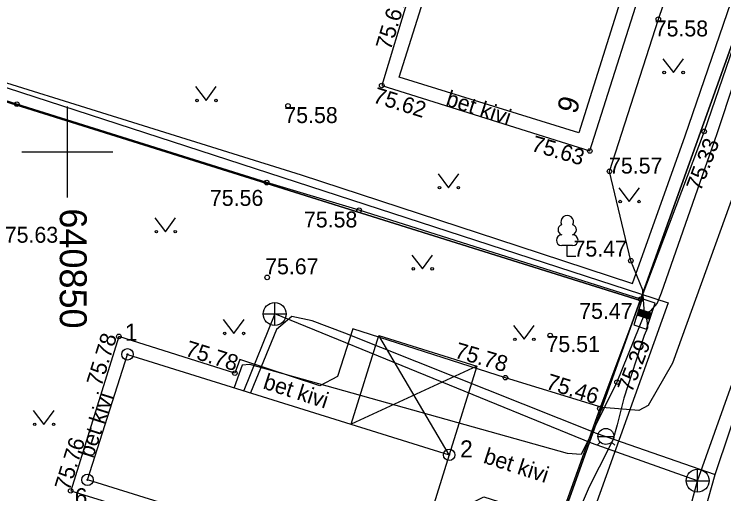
# Model space of a CAD drawing. Extents: x 640554 to 640967, y 6454407 to 6454955.
# Drawn here: x 640847.67 to 640878.81, y 6454785.01 to 6454806.04 of the extents above; entities that cross this region are included whole.
import ezdxf

# ---------------------------------------------------------------- set-up
doc = ezdxf.new("R2010")
doc.units = 0
for name, color, linetype in [('AED', 7, 'Continuous'), ('ELRAJATISMP', 7, 'Continuous'), ('HALJASTUS', 7, 'Continuous'), ('HOONE', 7, 'Continuous'), ('KKAEV', 7, 'Continuous'), ('KOORDPUNKT', 7, 'Continuous'), ('KORGUS-EH2000', 7, 'Continuous'), ('KTRASS', 7, 'Continuous'), ('MOOTPIIR', 7, 'Continuous'), ('MPKAABEL', 7, 'Continuous'), ('PIIR', 7, 'Continuous'), ('PUU', 7, 'Continuous'), ('TEE', 7, 'Continuous'), ('VKAEV', 7, 'Continuous'), ('VORK', 7, 'Continuous'), ('VTRASS', 7, 'Continuous')]:
    doc.layers.add(name, color=color, linetype=linetype)

msp = doc.modelspace()

# ---------------------------------------------------------------- linework, layer by layer
at = {"layer": 'AED'}
for p, q in [((640875.17, 6454793.545), (640873.37, 6454788.745)), ((640873.37, 6454788.745), (640871.595, 6454783.814))]:
    msp.add_line(p, q, dxfattribs=at)
msp.add_lwpolyline([(640881.788, 6454812.052), (640877.953, 6454800.901), (640875.17, 6454793.545), (640862.808, 6454797.447), (640858.751, 6454798.657), (640847.786, 6454802.099), (640837.062, 6454805.476), (640844.249, 6454825.731), (640847.12, 6454833.66)], dxfattribs=at)
at = {"layer": 'ELRAJATISMP'}
for p, q in [((640875.228, 6454793.556), (640874.858, 6454792.42)), ((640875.796, 6454793.371), (640875.228, 6454793.556)), ((640875.426, 6454792.235), (640875.796, 6454793.371)), ((640875.001, 6454792.859), (640875.569, 6454792.674)), ((640875.099, 6454793.112), (640875.015, 6454792.854)), ((640875.114, 6454793.107), (640875.03, 6454792.849)), ((640875.128, 6454793.103), (640875.044, 6454792.845)), ((640875.135, 6454793.101), (640875.051, 6454792.842)), ((640875.149, 6454793.096), (640875.065, 6454792.838)), ((640875.163, 6454793.091), (640875.079, 6454792.833)), ((640875.085, 6454793.117), (640875.653, 6454792.932)), ((640875.177, 6454793.087), (640875.093, 6454792.829)), ((640875.192, 6454793.082), (640875.108, 6454792.824)), ((640875.206, 6454793.077), (640875.122, 6454792.819)), ((640875.22, 6454793.073), (640875.136, 6454792.815)), ((640875.234, 6454793.068), (640875.15, 6454792.81)), ((640875.249, 6454793.064), (640875.165, 6454792.805)), ((640875.263, 6454793.059), (640875.179, 6454792.801)), ((640875.274, 6454793.055), (640875.19, 6454792.797)), ((640875.288, 6454793.051), (640875.204, 6454792.792)), ((640875.303, 6454793.046), (640875.219, 6454792.788)), ((640875.317, 6454793.041), (640875.233, 6454792.783)), ((640875.328, 6454793.038), (640875.244, 6454792.779)), ((640875.343, 6454793.033), (640875.259, 6454792.775)), ((640875.357, 6454793.028), (640875.273, 6454792.77)), ((640875.371, 6454793.024), (640875.287, 6454792.765)), ((640875.382, 6454793.02), (640875.298, 6454792.762)), ((640875.397, 6454793.015), (640875.313, 6454792.757)), ((640875.411, 6454793.011), (640875.327, 6454792.753)), ((640875.425, 6454793.006), (640875.341, 6454792.748)), ((640875.436, 6454793.002), (640875.352, 6454792.744)), ((640875.451, 6454792.998), (640875.367, 6454792.74)), ((640875.465, 6454792.993), (640875.381, 6454792.735)), ((640875.479, 6454792.988), (640875.395, 6454792.73)), ((640875.491, 6454792.985), (640875.407, 6454792.727)), ((640875.505, 6454792.98), (640875.421, 6454792.722)), ((640875.519, 6454792.976), (640875.435, 6454792.717)), ((640875.533, 6454792.971), (640875.449, 6454792.713)), ((640875.545, 6454792.967), (640875.461, 6454792.709)), ((640875.559, 6454792.963), (640875.475, 6454792.704)), ((640875.573, 6454792.958), (640875.489, 6454792.7)), ((640875.587, 6454792.953), (640875.503, 6454792.695)), ((640875.599, 6454792.95), (640875.515, 6454792.691)), ((640875.613, 6454792.945), (640875.529, 6454792.687)), ((640875.627, 6454792.94), (640875.543, 6454792.682)), ((640875.641, 6454792.936), (640875.557, 6454792.677)), ((640874.858, 6454792.42), (640875.426, 6454792.235))]:
    msp.add_line(p, q, dxfattribs=at)
at = {"layer": 'HALJASTUS'}
for p, q in [((640876.134, 6454804.091), (640876.598, 6454803.485)), ((640876.598, 6454803.485), (640877.043, 6454804.091)), ((640855.632, 6454802.865), (640856.096, 6454802.259)), ((640856.096, 6454802.259), (640856.541, 6454802.865)), ((640866.271, 6454799.039), (640866.735, 6454798.432)), ((640866.735, 6454798.432), (640867.18, 6454799.039)), ((640874.202, 6454798.432), (640874.665, 6454797.825)), ((640874.665, 6454797.825), (640875.111, 6454798.432)), ((640853.847, 6454797.11), (640854.31, 6454796.503)), ((640854.31, 6454796.503), (640854.756, 6454797.11)), ((640865.123, 6454795.48), (640865.586, 6454794.873)), ((640865.586, 6454794.873), (640866.032, 6454795.48)), ((640856.848, 6454792.648), (640857.311, 6454792.042)), ((640857.311, 6454792.042), (640857.757, 6454792.648)), ((640869.582, 6454792.391), (640870.045, 6454791.784)), ((640870.045, 6454791.784), (640870.491, 6454792.391)), ((640848.509, 6454788.658), (640848.972, 6454788.052)), ((640848.972, 6454788.052), (640849.418, 6454788.658))]:
    msp.add_line(p, q, dxfattribs=at)
msp.add_lwpolyline([(640883.148, 6454817.81), (640884.403, 6454821.267), (640868.965, 6454825.912), (640852.671, 6454831.265), (640847.454, 6454832.88), (640841.341, 6454815.754), (640837.854, 6454805.986), (640860.271, 6454799.002), (640869.777, 6454795.887), (640874.811, 6454794.238), (640877.118, 6454800.706), (640879.129, 6454806.579), (640880.975, 6454811.975)], dxfattribs=at)
for centre in [(640876.197, 6454803.485), (640877.026, 6454803.485), (640855.695, 6454802.259), (640856.524, 6454802.259), (640866.333, 6454798.432), (640867.162, 6454798.432), (640874.264, 6454797.825), (640875.093, 6454797.825), (640853.909, 6454796.503), (640854.738, 6454796.503), (640865.185, 6454794.873), (640866.014, 6454794.873), (640856.91, 6454792.042), (640857.739, 6454792.042), (640869.644, 6454791.784), (640870.473, 6454791.784), (640848.571, 6454788.052), (640849.4, 6454788.052)]:
    msp.add_circle(centre, 0.055, dxfattribs=at)
at = {"layer": 'HOONE'}
for p, q in [((640866.763, 6454786.715), (640863.67, 6454791.947)), ((640867.974, 6454790.609), (640862.456, 6454788.06))]:
    msp.add_line(p, q, dxfattribs=at)
for points in [[(640862.772, 6454819.384), (640876.88, 6454814.936), (640872.456, 6454800.845), (640864.568, 6454803.288), (640867.287, 6454811.911), (640861, 6454813.884)], [(640852.644, 6454791.125), (640866.763, 6454786.715), (640862.378, 6454772.612), (640854.484, 6454775.034), (640857.179, 6454783.664), (640850.887, 6454785.621)]]:
    msp.add_lwpolyline(points, close=True, dxfattribs=at)
msp.add_lwpolyline([(640862.456, 6454788.06), (640863.67, 6454791.947), (640867.974, 6454790.609), (640866.763, 6454786.715)], dxfattribs=at)
at = {"layer": 'KKAEV'}
for p, q in [((640859.103, 6454792.395), (640859.103, 6454793.395)), ((640858.603, 6454792.895), (640859.603, 6454792.895)), ((640877.663, 6454785.084), (640877.663, 6454786.084)), ((640877.163, 6454785.584), (640878.163, 6454785.584))]:
    msp.add_line(p, q, dxfattribs=at)
for centre in [(640859.103, 6454792.895), (640877.663, 6454785.584)]:
    msp.add_circle(centre, 0.5, dxfattribs=at)
at = {"layer": 'KOORDPUNKT'}
for centre, radius in [((640852.644, 6454791.125), 0.25), ((640852.644, 6454791.125), 0.025), ((640852.644, 6454791.125), 0.0221), ((640852.644, 6454791.125), 0.0191), ((640852.644, 6454791.125), 0.0161), ((640852.644, 6454791.125), 0.0132), ((640852.644, 6454791.125), 0.0102), ((640852.644, 6454791.125), 0.00726), ((640852.644, 6454791.125), 0.0043), ((640866.763, 6454786.715), 0.25), ((640866.763, 6454786.715), 0.025), ((640866.763, 6454786.715), 0.0221), ((640866.763, 6454786.715), 0.0191), ((640866.763, 6454786.715), 0.0161), ((640866.763, 6454786.715), 0.0132), ((640866.763, 6454786.715), 0.0102), ((640866.763, 6454786.715), 0.00726), ((640866.763, 6454786.715), 0.0043), ((640850.887, 6454785.621), 0.25), ((640850.887, 6454785.621), 0.025), ((640850.887, 6454785.621), 0.0221), ((640850.887, 6454785.621), 0.0191), ((640850.887, 6454785.621), 0.0161), ((640850.887, 6454785.621), 0.0132), ((640850.887, 6454785.621), 0.0102), ((640850.887, 6454785.621), 0.00726), ((640850.887, 6454785.621), 0.0043)]:
    msp.add_circle(centre, radius, dxfattribs=at)
at = {"layer": 'KORGUS-EH2000'}
for centre in [(640875.941, 6454805.824), (640863.8, 6454802.914), (640847.786, 6454802.099), (640859.687, 6454802.026), (640877.953, 6454800.901), (640872.932, 6454800.045), (640873.798, 6454799.15), (640858.751, 6454798.657), (640862.808, 6454797.447), (640874.734, 6454795.23), (640858.771, 6454794.499), (640875.17, 6454793.545), (640852.263, 6454791.912), (640871.19, 6454791.954), (640857.351, 6454790.299), (640869.229, 6454790.102), (640874.124, 6454789.905), (640873.37, 6454788.745), (640850.149, 6454785.14)]:
    msp.add_circle(centre, 0.1, dxfattribs=at)
at = {"layer": 'KTRASS'}
for p, q in [((640877.663, 6454785.584), (640887.657, 6454813.811)), ((640859.103, 6454792.895), (640857.742, 6454789.532)), ((640873.008, 6454787.233), (640859.103, 6454792.895)), ((640877.663, 6454785.584), (640873.008, 6454787.233)), ((640870.038, 6454757.121), (640877.663, 6454785.584))]:
    msp.add_line(p, q, dxfattribs=at)
at = {"layer": 'MOOTPIIR'}
msp.add_lwpolyline([(640836.468, 6454806.354), (640876.372, 6454793.383), (640865.91, 6454764.213), (640826.281, 6454776.696)], close=True, dxfattribs=at)
at = {"layer": 'MPKAABEL'}
for points in [[(640875.327, 6454792.895), (640875.258, 6454793.942), (640874.734, 6454795.23), (640873.798, 6454799.15), (640875.941, 6454805.824), (640878.336, 6454812.828), (640878.398, 6454815.382), (640877.747, 6454816.701), (640876.503, 6454817.486), (640869.587, 6454819.875), (640869.034, 6454819.748), (640868.309, 6454817.651)], [(640891.18, 6454803.525), (640889.561, 6454804.111), (640883.263, 6454806.581), (640882.065, 6454806.833), (640881.486, 6454807.169), (640880.736, 6454807.514), (640878.526, 6454800.845), (640878.39, 6454800.457)], [(640878.39, 6454800.457), (640876.058, 6454793.801), (640875.891, 6454793.374), (640875.584, 6454793.02), (640875.327, 6454792.895)], [(640875.327, 6454792.895), (640874.124, 6454789.905), (640872.546, 6454786.735), (640871.951, 6454786.772), (640858.005, 6454790.683), (640857.673, 6454790.645), (640857.319, 6454789.664)], [(640875.327, 6454792.895), (640875.432, 6454792.622), (640875.465, 6454792.283), (640875.323, 6454791.956), (640874.419, 6454789.206), (640874.127, 6454788.038), (640873.94, 6454787.364), (640873.336, 6454786.184), (640872.909, 6454785.31), (640871.426, 6454781.87), (640866.986, 6454769.36), (640866.136, 6454767.146), (640865.846, 6454766.01), (640865.49, 6454765.629), (640865.282, 6454765.467)], [(640875.327, 6454792.895), (640875.432, 6454792.622), (640875.465, 6454792.283), (640875.323, 6454791.956), (640875.075, 6454791.2)]]:
    msp.add_lwpolyline(points, dxfattribs=at)
at = {"layer": 'PIIR'}
msp.add_lwpolyline([(640911.95, 6454869.07), (640902.82, 6454841.42), (640894.7, 6454818.77), (640897.3, 6454813.22), (640932.2, 6454800.15), (640960.44, 6454789.58), (640966.88, 6454793.12), (640958.12, 6454773.8), (640955.35, 6454779.35), (640897.05, 6454801.21), (640894.54, 6454802.15), (640888.13, 6454800.39), (640886.03, 6454794.5), (640863.87, 6454732.52), (640835.94, 6454690.41), (640839.2, 6454681.7), (640814.9, 6454684.16), (640822.36, 6454687.87), (640854.95, 6454737), (640865.02, 6454765.2), (640875.14, 6454793.48), (640885.26, 6454821.73), (640895.26, 6454850.07)], dxfattribs=at)
msp.add_lwpolyline([(640911.95, 6454869.07), (640902.82, 6454841.42), (640894.7, 6454818.77), (640897.3, 6454813.22), (640932.2, 6454800.15), (640960.44, 6454789.58), (640966.88, 6454793.12), (640958.12, 6454773.8), (640955.35, 6454779.35), (640897.05, 6454801.21), (640894.54, 6454802.15), (640888.13, 6454800.39), (640886.03, 6454794.5), (640863.87, 6454732.52), (640835.94, 6454690.41), (640839.2, 6454681.7), (640814.9, 6454684.16), (640822.36, 6454687.87), (640854.95, 6454737), (640865.02, 6454765.2), (640875.14, 6454793.48), (640885.26, 6454821.73), (640895.26, 6454850.07)], dxfattribs=at)
msp.add_lwpolyline([(640911.95, 6454869.07), (640902.82, 6454841.42), (640894.7, 6454818.77), (640897.3, 6454813.22), (640932.2, 6454800.15), (640960.44, 6454789.58), (640966.88, 6454793.12), (640958.12, 6454773.8), (640955.35, 6454779.35), (640897.05, 6454801.21), (640894.54, 6454802.15), (640888.13, 6454800.39), (640886.03, 6454794.5), (640863.87, 6454732.52), (640835.94, 6454690.41), (640839.2, 6454681.7), (640814.9, 6454684.16), (640822.36, 6454687.87), (640854.95, 6454737), (640865.02, 6454765.2), (640875.14, 6454793.48), (640885.26, 6454821.73), (640895.26, 6454850.07)], dxfattribs=at)
for points in [[(640885.26, 6454821.73), (640875.14, 6454793.48), (640836.94, 6454805.44), (640847.04, 6454833.69)], [(640885.26, 6454821.73), (640875.14, 6454793.48), (640836.94, 6454805.44), (640847.04, 6454833.69)], [(640875.14, 6454793.48), (640865.02, 6454765.2), (640826.85, 6454777.19), (640836.94, 6454805.44)], [(640875.14, 6454793.48), (640865.02, 6454765.2), (640826.85, 6454777.19), (640836.94, 6454805.44)]]:
    msp.add_lwpolyline(points, close=True, dxfattribs=at)
at = {"layer": 'PUU'}
for p, q in [((640872.179, 6454795.892), (640871.699, 6454795.892)), ((640871.939, 6454795.417), (640871.939, 6454795.892)), ((640872.319, 6454795.417), (640871.939, 6454795.417))]:
    msp.add_line(p, q, dxfattribs=at)
for centre, radius, start, end in [((640871.939, 6454796.937), 0.277, 332.5799, 207.4201), ((640871.769, 6454796.59), 0.233, 109.0217, 253.1415), ((640872.109, 6454796.59), 0.233, 286.8508, 70.9859), ((640871.702, 6454796.13), 0.238, 90.0016, 269.3953), ((640872.177, 6454796.13), 0.238, 270.6047, 89.9984)]:
    msp.add_arc(centre, radius, start, end, dxfattribs=at)
at = {"layer": 'TEE'}
msp.add_line((640873.471, 6454788.787), (640869.229, 6454790.102), dxfattribs=at)
for points in [[(640883.618, 6454816.997), (640879.147, 6454818.427), (640872.624, 6454820.427), (640872.066, 6454818.761), (640871.716, 6454818.346), (640871.159, 6454818.051), (640867.765, 6454819.114), (640867.585, 6454818.539), (640862.341, 6454820.128), (640860.282, 6454813.431), (640863.219, 6454812.472), (640861.762, 6454807.792), (640864.96, 6454806.761), (640863.8, 6454802.914), (640872.932, 6454800.045), (640875.633, 6454808.566), (640876.127, 6454808.409), (640877.564, 6454812.713), (640878.33, 6454813.178), (640881.773, 6454812.009)], [(640883.88, 6454811.428), (640880.518, 6454801.698), (640876.554, 6454790.743), (640875.499, 6454788.883), (640875.086, 6454788.664), (640873.471, 6454788.787)], [(640869.229, 6454790.102), (640862.539, 6454792.249), (640861.864, 6454790.146), (640861.088, 6454789.748), (640857.57, 6454790.904), (640857.351, 6454790.299), (640852.263, 6454791.912), (640850.149, 6454785.14), (640853.097, 6454784.232), (640851.637, 6454779.556), (640854.835, 6454778.495), (640853.681, 6454774.624), (640862.787, 6454771.755), (640865.464, 6454780.175), (640866.011, 6454779.968), (640867.4, 6454784.434), (640868.275, 6454784.878), (640871.638, 6454783.811)]]:
    msp.add_lwpolyline(points, dxfattribs=at)
at = {"layer": 'VKAEV'}
for p, q in [((640873.39, 6454787.28), (640873.25, 6454787.14)), ((640873.287, 6454787.527), (640873.987, 6454787.527)), ((640873.884, 6454787.28), (640874.024, 6454787.14))]:
    msp.add_line(p, q, dxfattribs=at)
msp.add_circle((640873.637, 6454787.527), 0.35, dxfattribs=at)
at = {"layer": 'VORK'}
for p, q in [((640850, 6454802), (640850, 6454798)), ((640848, 6454800), (640852, 6454800))]:
    msp.add_line(p, q, dxfattribs=at)
at = {"layer": 'VTRASS'}
for points in [[(640866.222, 6454745.573), (640867.406, 6454747.939), (640870.206, 6454756.687), (640878.436, 6454785.856), (640887.517, 6454812.906), (640887.597, 6454813.101), (640888.011, 6454814.11)], [(640873.164, 6454787.687), (640862.177, 6454792.051), (640860.743, 6454792.589), (640859.86, 6454792.781), (640859.181, 6454792.218), (640858.038, 6454789.44)], [(640873.164, 6454787.687), (640873.637, 6454787.527), (640878.436, 6454785.856)]]:
    msp.add_lwpolyline(points, dxfattribs=at)

# ---------------------------------------------------------------- texts
at = {"layer": 'HOONE'}
msp.add_text('9', height=0.9, rotation=72.5951, dxfattribs=at).set_placement((640872.33, 6454801.627))
msp.add_text('9', height=0.9, rotation=72.5951, dxfattribs=at).set_placement((640872.33, 6454801.627))
at = {"layer": 'KOORDPUNKT'}
for s, p in [('1', (640852.527, 6454791.719)), ('2', (640867.238, 6454786.602)), ('6', (640850.325, 6454784.503))]:
    msp.add_text(s, height=0.75, dxfattribs=at).set_placement(p)
at = {"layer": 'KORGUS-EH2000'}
for s, rotation, p in [(' 75.67', 73.0514, (640864.115, 6454804.186)), (' 75.62', 342.6778, (640863.125, 6454802.263)), (' 75.63', 343.5768, (640870.072, 6454800.137)), (' 75.33', 69.0398, (640877.7, 6454797.999)), (' 75.78', 72.7547, (640851.419, 6454789.433)), (' 75.78', 342.6661, (640854.882, 6454791.154)), (' 75.78', 343.7634, (640866.708, 6454791.066)), (' 75.29', 69.1657, (640874.683, 6454789.167)), (' 75.46', 342.6495, (640870.714, 6454789.704)), (' 75.76', 72.6771, (640850.017, 6454784.861))]:
    msp.add_text(s, height=0.7, rotation=rotation, dxfattribs=at).set_placement(p)
for s, p in [(' 75.58', (640875.52, 6454805.066)), (' 75.58', (640859.266, 6454801.268)), (' 75.57', (640873.516, 6454799.054)), (' 75.56', (640855.999, 6454797.636)), (' 75.58', (640860.127, 6454796.689)), (' 75.63', (640846.997, 6454796.019)), (' 75.47', (640871.958, 6454795.411)), (' 75.67', (640858.424, 6454794.635)), (' 75.47', (640872.207, 6454792.681)), (' 75.51', (640870.771, 6454791.226))]:
    msp.add_text(s, height=0.7, dxfattribs=at).set_placement(p)
at = {"layer": 'TEE'}
for rotation, p in [(342.0409, (640866.569, 6454802.053)), (342.0409, (640858.55, 6454789.638)), (72.0409, (640851.131, 6454786.539)), (342.0409, (640868.219, 6454786.377))]:
    msp.add_text('bet kivi', height=0.7, rotation=rotation, dxfattribs=at).set_placement(p)
at = {"layer": 'VORK'}
msp.add_text('640850', height=1.1812, rotation=270, dxfattribs=at).set_placement((640849.672, 6454797.526))

doc.saveas('drawing.dxf')
